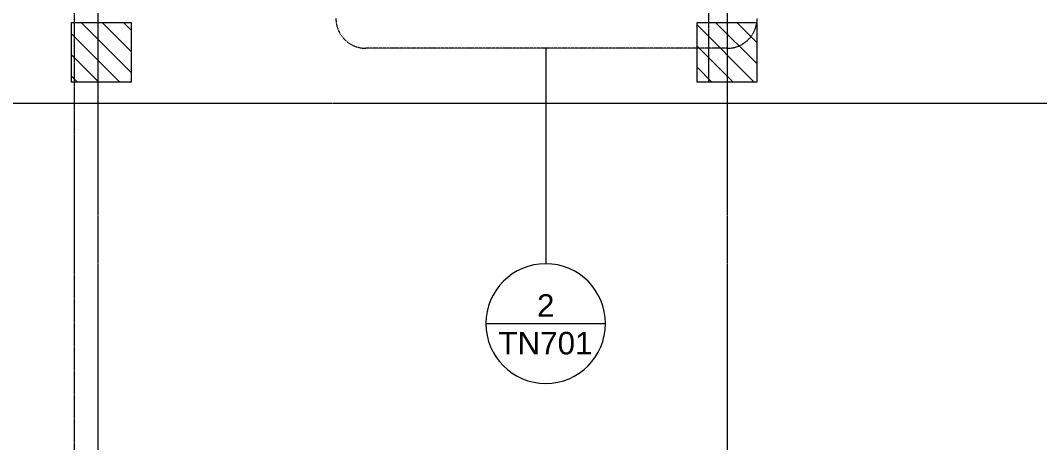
# Model space of a CAD drawing. Header units: inches. Extents: x -956 to 1409, y -1120 to 895.
# Drawn here: x -366.6 to 42.4, y -725.7 to -556.4 of the extents above; entities that cross this region are included whole.
import ezdxf

# ---------------------------------------------------------------- set-up
doc = ezdxf.new("R2010")
doc.units = ezdxf.units.IN
doc.header["$MEASUREMENT"] = 0
for name, pattern in [('Dash Dot 3_16_', [0.3125, 0.1875, -0.0625, 0, -0.0625]), ('Grid Line', [0.875, 0.5, -0.125, 0.125, -0.125]), ('Grid Line 1_2_', [0.875, 0.5, -0.125, 0.125, -0.125]), ('Grid Line 1_4_', [0.4375, 0.25, -0.0625, 0.0625, -0.0625])]:
    doc.linetypes.add(name, pattern=pattern)
for name, color, linetype, lineweight in [('A-ANNO-SYMB', 150, 'Continuous', 9), ('S-COLS', 52, 'Continuous', 13), ('S-GRID', 1, 'Continuous', 9)]:
    doc.layers.add(name, color=color, linetype=linetype, lineweight=lineweight)
doc.styles.add('Arial', font='arial.ttf', dxfattribs={"height": 9})
pattern_1 = [(135, (0, 0), (-4.24264, -4.24264), [])]

# ---------------------------------------------------------------- blocks, each defined once
blk = doc.blocks.new('18433_1 - AEO NY - CENTRAL_rvt-1-7TH FLOOR TELECOM RCP')
at = {"layer": 'S-COLS', "lineweight": 9}
h = blk.add_hatch(dxfattribs=at)
h.set_pattern_fill('FP_1', color=9, style=0, pattern_type=2)
h.set_pattern_definition(pattern_1)
h.paths.add_polyline_path([(-322.1, -581.24), (-322.1, -557.24), (-346.1, -557.24), (-346.1, -581.24)], flags=0)
h = blk.add_hatch(dxfattribs=at)
h.set_pattern_fill('FP_1', color=9, style=0, pattern_type=2)
h.set_pattern_definition(pattern_1)
h.paths.add_polyline_path([(-71.1, -581.24), (-71.1, -557.24), (-95.1, -557.24), (-95.1, -581.24)], flags=0)
at = {"layer": 'S-COLS', "color": 53, "lineweight": 20}
for p, q in [((-346.1, -557.24), (-322.1, -557.24)), ((-346.1, -581.24), (-346.1, -557.24)), ((-322.1, -557.24), (-322.1, -581.24)), ((-95.1, -557.24), (-71.1, -557.24)), ((-95.1, -581.24), (-95.1, -557.24)), ((-71.1, -557.24), (-71.1, -581.24)), ((-322.1, -581.24), (-346.1, -581.24)), ((-71.1, -581.24), (-95.1, -581.24))]:
    blk.add_line(p, q, dxfattribs=at)
at = {"layer": 'S-GRID', "linetype": 'Grid Line 1_4_'}
for p, q in [((-335.48, -529.37), (-335.48, -1087.29)), ((-82.98, -529.37), (-82.98, -1087.29)), ((444.9, -589.74), (-904.42, -589.74))]:
    blk.add_line(p, q, dxfattribs=at)
blk = doc.blocks.new('5649_structural model_2019_rvt-1-7TH FLOOR TELECOM RCP')
at = {"layer": 'S-GRID', "linetype": 'Grid Line', "lineweight": 13}
for p, q in [((-344.82, -1013.39), (-344.82, 774.85)), ((398.09, -589.74), (-835.82, -589.74)), ((-335.48, -625.37), (-335.48, -999.91)), ((-82.98, -625.37), (-82.98, -999.91))]:
    blk.add_line(p, q, dxfattribs=at)
at = {"layer": 'S-GRID', "linetype": 'Grid Line 1_2_', "lineweight": 13}
for p, q in [((-90.32, -581.24), (-90.32, -485.24)), ((-335.48, -529.37), (-335.48, -625.37)), ((-82.98, -529.37), (-82.98, -625.37))]:
    blk.add_line(p, q, dxfattribs=at)
blk = doc.blocks.new('Ceiling Plan - Callout Head-55151-7TH FLOOR TELECOM RCP')
at = {"layer": 'A-ANNO-SYMB'}
blk.add_line((-0.25, 0), (0.25, 0), dxfattribs=at)
for start, end in [(360, 180), (180, 360)]:
    blk.add_arc((0, 0), 0.25, start, end, dxfattribs=at)

msp = doc.modelspace()

# ---------------------------------------------------------------- linework, layer by layer
at = {"layer": 'A-ANNO-SYMB', "linetype": 'Dash Dot 3_16_'}
msp.add_line((-82.98, -567.62), (-227.98, -567.62), dxfattribs=at)
at = {"layer": 'A-ANNO-SYMB'}
msp.add_line((-155.8, -567.62), (-155.8, -654.01), dxfattribs=at)
at = {"layer": 'A-ANNO-SYMB', "linetype": 'Dash Dot 3_16_'}
for centre, start, end in [((-227.98, -555.62), 180, 270), ((-82.98, -555.62), 270, 0)]:
    msp.add_arc(centre, 12, start, end, dxfattribs=at)

# ---------------------------------------------------------------- block references
at = {"lineweight": 5}
for name in ['18433_1 - AEO NY - CENTRAL_rvt-1-7TH FLOOR TELECOM RCP', '5649_structural model_2019_rvt-1-7TH FLOOR TELECOM RCP']:
    msp.add_blockref(name, (0, 0), dxfattribs=at)
at = {"layer": 'A-ANNO-SYMB', "xscale": 95.99999999999994, "yscale": 95.99999999999994, "zscale": 95.99999999999994}
msp.add_blockref('Ceiling Plan - Callout Head-55151-7TH FLOOR TELECOM RCP', (-155.8, -678.01), dxfattribs=at)

# ---------------------------------------------------------------- texts
at = {"layer": 'A-ANNO-SYMB', "char_height": 9, "attachment_point": 1, "style": 'Arial'}
for s, insert, width in [('2', (-159.29, -666.24), 8.484), ('TN701', (-174.78, -681.37), 46.056)]:
    msp.add_mtext(s, dxfattribs=dict(at, insert=insert, width=width))

doc.saveas('drawing.dxf')
